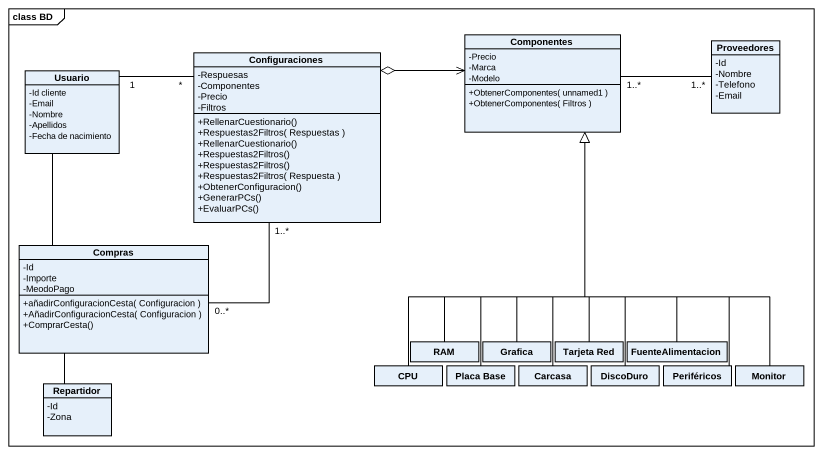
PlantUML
@startuml
mainframe class BD
hide circle
hide empty members
skinparam classAttributeIconSize 0
class Componentes {
  -Precio
  -Marca
  -Modelo
  +ObtenerComponentes( unnamed1 )
  +ObtenerComponentes( Filtros )
}
class Proveedores {
  -Id
  -Nombre
  -Telefono
  -Email
}
class Usuario {
  -Id cliente
  -Email
  -Nombre
  -Apellidos
  -Fecha de nacimiento
}
class Configuraciones {
  -Respuesas
  -Componentes
  -Precio
  -Filtros
  +RellenarCuestionario()
  +Respuestas2Filtros( Respuestas )
  +RellenarCuestionario()
  +Respuestas2Filtros()
  +Respuestas2Filtros()
  +Respuestas2Filtros( Respuesta )
  +ObtenerConfiguracion()
  +GenerarPCs()
  +EvaluarPCs()
}
class Compras {
  -Id
  -Importe
  -MeodoPago
  +añadirConfiguracionCesta( Configuracion )
  +AñadirConfiguracionCesta( Configuracion )
  +ComprarCesta()
}
class RAM
class Grafica
class "Tarjeta Red" as Tarjeta_Red
class FuenteAlimentacion
class Repartidor {
  -Id
  -Zona
}
class CPU
class "Placa Base" as Placa_Base
class Carcasa
class DiscoDuro
class Periféricos
class Monitor
Componentes "1..*" -right- "1..*" Proveedores
Usuario "1" -right- "*" Configuraciones
Configuraciones o-right-> Componentes
Compras -up- Usuario
Compras "0..*" -up- "1..*" Configuraciones
RAM -up-|> Componentes
Grafica -up-|> Componentes
Tarjeta_Red -up-|> Componentes
FuenteAlimentacion -up-|> Componentes
Repartidor -up- Compras
CPU -up-|> Componentes
Placa_Base -up-|> Componentes
Carcasa -up-|> Componentes
DiscoDuro -up-|> Componentes
Periféricos -up-|> Componentes
Monitor -up-|> Componentes
@enduml
